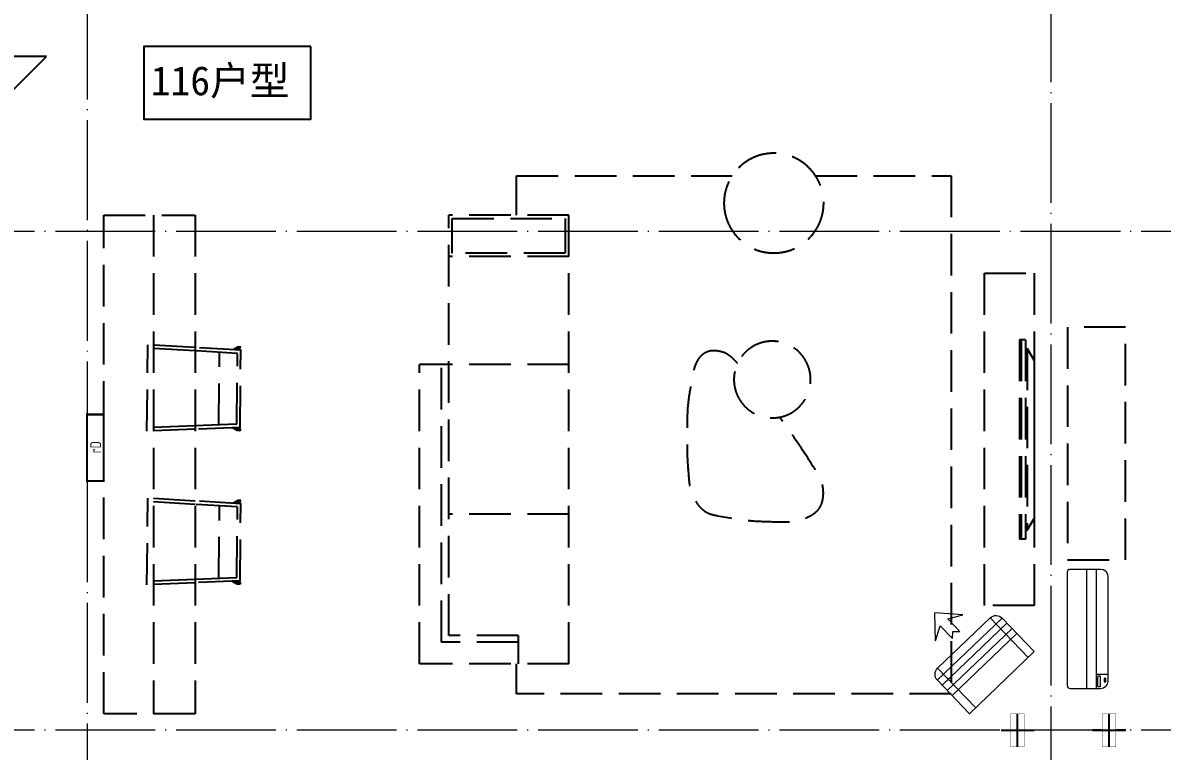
# Model space of a CAD drawing. Extents: x -518115 to 1124316, y -209821 to 1628073.
# Drawn here: x 868230 to 875087, y -174961 to -170578 of the extents above; entities that cross this region are included whole.
import ezdxf

# ---------------------------------------------------------------- set-up
doc = ezdxf.new("R2010")
doc.units = 0
doc.header["$LTSCALE"] = 1000
doc.header["$MEASUREMENT"] = 0
for name, pattern in [('A户型$0$DASH', [0.35, 0.25, -0.1]), ('DASH', [0.35, 0.25, -0.1]), ('DOTE', [2.42, 2, -0.2, 0.02, -0.2])]:
    doc.linetypes.add(name, pattern=pattern)
for name, color, linetype in [('5fur', 250, 'Continuous'), ('DIM_ELEV', 3, 'Continuous'), ('PUB_TEXT', 4, 'Continuous'), ('机电标识类', 1, 'Continuous')]:
    doc.layers.add(name, color=color, linetype=linetype)
for name, color, linetype, lineweight in [('DOTE', 19, 'DOTE', 9), ('EQUIP-消防', 3, 'Continuous', 20), ('平面-空调室内机', 176, 'Continuous', 9), ('平面-空调预留孔', 173, 'Continuous', 15), ('空调', 76, 'Continuous', 13)]:
    doc.layers.add(name, color=color, linetype=linetype, lineweight=lineweight)
doc.styles.add('房间名称', font='TSSDENG', dxfattribs={"width": 0.8, "bigfont": 'HZTXT'})
doc.styles.add('黑体', font='')
doc.styles.get('黑体').set_extended_font_data('SimHei')

# ---------------------------------------------------------------- blocks, each defined once
blk = doc.blocks.new('GDGDGDSDA')
at = {"layer": 'DOTE', "linetype": 'DOTE', "ltscale": 0.3}
for p, q in [((460034.6, 370658.3), (460034.8, 359558.3)), ((465834.8, 367858.3), (465834.8, 359558.3)), ((471334.8, 366358.3), (417334.8, 366358.3)), ((471334.8, 363358.3), (417334.8, 363358.3))]:
    blk.add_line(p, q, dxfattribs=at)
blk = doc.blocks.new('FGDGDGRDGRRD')
at = {"layer": '5fur', "linetype": 'A户型$0$DASH'}
for p, q in [((424251.3, 366694.8), (423434.8, 366694.8)), ((423434.8, 366694.8), (423434.8, 363577.1)), ((426049.7, 366694.8), (424752.7, 366694.8)), ((426049.7, 366458.3), (426049.7, 366694.8)), ((425734.9, 363758.3), (425734.9, 366458.3)), ((425734.9, 366458.3), (426457.1, 366458.3)), ((426437.1, 366438.3), (425757.1, 366438.3)), ((425757.1, 366438.3), (425757.1, 366228.3)), ((426437.1, 366228.3), (426437.1, 366438.3)), ((426457.1, 363928.3), (426457.1, 366458.3)), ((428534.8, 366458.3), (427984.8, 366458.3)), ((427984.8, 366458.3), (427984.8, 363458.3)), ((428234.8, 366458.3), (428234.8, 363458.3)), ((428534.8, 363458.3), (428534.8, 366458.3)), ((425757.1, 366228.3), (426437.1, 366228.3)), ((425734.9, 366208.3), (426457.1, 366208.3)), ((423234.8, 366108.3), (422934.8, 366108.3)), ((422934.8, 366108.3), (422934.8, 364108.3)), ((423234.8, 364108.3), (423234.8, 366108.3)), ((422384.8, 364383.5), (422384.8, 365783.5)), ((422384.8, 365783.5), (422734.8, 365783.5)), ((422734.8, 365783.5), (422734.8, 364383.5)), ((422987.3, 365708.3), (422987.3, 364508.3)), ((422987.3, 365708.3), (423024.1, 365708.3)), ((422987.3, 365708.3), (422987.3, 364508.3)), ((422987.3, 365708.3), (423024.1, 365708.3)), ((423024.1, 365708.3), (423008.3, 365708.3)), ((423024.1, 365708.3), (423008.3, 365708.3)), ((423013.6, 365708.3), (423013.6, 364508.3)), ((423013.6, 365708.3), (423013.6, 364508.3)), ((423024.1, 365708.3), (423024.1, 364508.3)), ((423024.1, 365708.3), (423024.1, 364508.3)), ((427984.8, 365661.4), (428269.5, 365678.2)), ((428274.6, 365158.1), (428269.5, 365678.2)), ((422978.2, 365654.9), (422934.8, 365583.7)), ((422978.2, 365654.9), (422934.8, 365583.7)), ((422978.2, 365654.9), (422978.2, 364561.7)), ((422987.3, 365654.9), (422978.2, 365654.9)), ((422978.2, 365654.9), (422978.2, 364561.7)), ((422987.3, 365654.9), (422978.2, 365654.9)), ((427709.2, 365664.3), (427726.5, 365664.5)), ((427709.2, 365664.3), (427737.5, 365646.7)), ((427709.3, 365650.7), (427716.2, 365645.4)), ((427709.4, 365645), (427984.8, 365661.4)), ((427713.9, 365180.3), (427709.4, 365645)), ((427726.5, 365664.5), (427756.5, 365647.8)), ((427729.6, 365626.2), (427984.8, 365641.3)), ((427733.7, 365199.5), (427729.6, 365626.2)), ((427842.2, 365195.2), (427837.9, 365632.6)), ((427984.8, 365641.3), (428269.7, 365658.2)), ((422934.8, 365583.7), (422934.8, 364632.9)), ((425734.9, 365558.3), (426634.9, 365558.3)), ((426501.6, 363888.3), (426501.6, 365558.3)), ((426634.9, 363758.3), (426634.9, 365558.3)), ((427733.7, 365199.5), (427984.8, 365189.6)), ((427713.9, 365180.3), (427984.8, 365169.6)), ((427714, 365174.6), (427720.8, 365180)), ((427714, 365174.6), (427714.1, 365161)), ((427714.1, 365161), (427742, 365179.2)), ((427714.1, 365161), (427731.4, 365161.2)), ((427731.4, 365161.2), (427761.1, 365178.4)), ((427984.8, 365189.6), (428274.4, 365178.1)), ((427984.8, 365169.6), (428274.6, 365158.1)), ((427709.2, 364740.6), (427726.5, 364740.7)), ((427709.2, 364740.6), (427737.5, 364722.9)), ((427709.3, 364727), (427716.2, 364721.7)), ((427709.4, 364721.3), (427984.8, 364737.6)), ((427713.9, 364256.6), (427709.4, 364721.3)), ((427726.5, 364740.7), (427756.5, 364724.1)), ((427729.6, 364702.4), (427984.8, 364717.6)), ((427984.8, 364737.6), (428269.5, 364754.5)), ((427984.8, 364717.6), (428269.7, 364734.4)), ((428274.6, 364234.3), (428269.5, 364754.5)), ((425734.9, 364658.3), (426457.1, 364658.3)), ((427733.7, 364275.8), (427729.6, 364702.4)), ((427842.2, 364271.5), (427837.9, 364708.9)), ((422978.2, 364561.7), (422934.8, 364632.9)), ((422987.3, 364561.7), (422978.2, 364561.7)), ((422987.3, 364508.3), (423024.1, 364508.3)), ((422734.8, 364383.5), (422384.8, 364383.5)), ((427713.9, 364256.6), (427984.8, 364245.8)), ((427714, 364250.9), (427720.8, 364256.3)), ((427714, 364250.9), (427714.1, 364237.3)), ((427714.1, 364237.3), (427742, 364255.4)), ((427714.1, 364237.3), (427731.4, 364237.4)), ((427731.4, 364237.4), (427761.1, 364254.7)), ((427733.7, 364275.8), (427984.8, 364265.8)), ((427984.8, 364265.8), (428274.4, 364254.4)), ((427984.8, 364245.8), (428274.6, 364234.3)), ((422934.8, 364108.3), (423234.8, 364108.3)), ((426039.6, 363928.3), (426457.1, 363928.3)), ((426039.6, 363928.3), (426039.6, 363758.3)), ((426039.6, 363888.3), (426501.6, 363888.3)), ((425734.9, 363758.3), (426634.9, 363758.3)), ((426049.7, 363577.1), (426049.7, 363758.3)), ((423434.8, 363577.1), (426049.7, 363577.1)), ((427984.8, 363458.3), (428534.8, 363458.3))]:
    blk.add_line(p, q, dxfattribs=at)
for centre, radius in [((424502, 366530.1), 300), ((424511.4, 365468.5), 230.7)]:
    blk.add_circle(centre, radius, dxfattribs=at)
for points, knots in [([(424797.2, 365629.4), (424813.8, 365634.4), (424845.2, 365644), (424899.6, 365641.2), (424947.9, 365610.6), (424986.4, 365538.2), (425001.6, 365431), (425025, 365302), (425021.4, 365163.1), (425026.4, 365033.5), (425016.7, 364916), (425010.6, 364812.7), (424973, 364725.6), (424910.4, 364663.5), (424795.2, 364640.3), (424655.8, 364616.2), (424495.3, 364613.3), (424373.4, 364609.7), (424289.6, 364642.4), (424219.5, 364687.5), (424200.6, 364767.1), (424207.9, 364851.1), (424274.9, 364963.1), (424362.5, 365095.1), (424435.6, 365199.3), (424467.5, 365242.1)], [6220.354956, 6220.354956, 6220.354956, 6220.354956, 6328.248444, 6424.175246, 6551.938256, 6664.444537, 6925.611536, 7222.839725, 7482.686159, 7791.452209, 8032.235501, 8220.613415, 8433.331676, 8613.33223, 8743.051056, 9155.054309, 9500.513737, 9749.309695, 9902.88319, 10060.117754, 10246.160301, 10376.205536, 10582.082087, 11043.082338, 11376.115328, 11376.115328, 11376.115328, 11376.115328]), ([(424720.4, 365566.2), (424729, 365575.6), (424748, 365595), (424773.7, 365616.7), (424791.9, 365626.5), (424797.2, 365629.4)], [6012.273466, 6012.273466, 6012.273466, 6012.273466, 6091.3752, 6182.540427, 6220.354956, 6220.354956, 6220.354956, 6220.354956])]:
    blk.add_open_spline(points, degree=3, knots=knots, dxfattribs=at)
blk = doc.blocks.new('dongkong')
blk.add_wipeout([(-603756, 210771), (-603756, 210570.8), (-603836, 210570.8), (-603836, 210771)])
at = {"layer": '机电标识类', "color": 250, "linetype": 'DASH', "ltscale": 400}
for p, q in [((-603796, 210771), (-603796, 210570.8)), ((-603896, 210670.7), (-603696, 210670.7))]:
    blk.add_line(p, q, dxfattribs=at)
at = {"layer": '空调', "color": 6, "linetype": 'DASH', "const_width": 2}
blk.add_lwpolyline([(-603756, 210771), (-603756, 210570.8), (-603836, 210570.8), (-603836, 210771)], close=True, dxfattribs=at)
blk = doc.blocks.new('A$C001338C2')
for p, q in [((845, 303.6), (55, 303.6)), ((109.1, 214.8), (109.1, 303.6)), ((0, 248.6), (0, 22)), ((900, 22), (900, 248.6)), ((22, 0), (878, 0))]:
    blk.add_line(p, q)
at = {"lineweight": 5}
for p, q in [((900, 214.8), (0, 214.8)), ((900, 143.2), (0, 143.2))]:
    blk.add_line(p, q, dxfattribs=at)
for points in [[(73.1, 275), (56.8, 275, -0.414214), (51.3, 280.5), (51.3, 283.4, -0.414214), (56.8, 288.9), (73.1, 288.9, -0.414214), (78.6, 283.4), (78.6, 280.5, -0.414214)], [(89.2, 226.4), (22.2, 226.4, -0.414214), (16.7, 231.9), (16.7, 243.1, -0.414214), (22.2, 248.6), (89.2, 248.6, -0.414214), (94.7, 243.1), (94.7, 231.9, -0.414214)]]:
    blk.add_lwpolyline(points, format="xyb", close=True)
for centre, radius, start, end in [((55, 248.6), 55, 90, 180), ((845, 248.6), 55, 360, 90), ((22, 22), 22, 180, 270), ((878, 22), 22, 270, 360)]:
    blk.add_arc(centre, radius, start, end)
blk = doc.blocks.new('dasdasf1sa2f31as32f')
for p, q in [((-116, 585.6), (43.3, 640.5)), ((82.7, 476.6), (43.3, 640.5)), ((-22.8, 585.5), (-116, 585.6)), ((-22.8, 585.5), (-73.4, 493.2)), ((32.4, 555.1), (-18.1, 462.9)), ((82.7, 476.6), (32.4, 555.1)), ((-473.5, 259.7), (-339.5, 504)), ((-269.8, 524.3), (-427.7, 236.5)), ((134.6, 245.5), (-338.8, 505.1)), ((-269.8, 524.3), (113.7, 314)), ((-31.3, 504.4), (-73.4, 493.2)), ((-18.1, 462.9), (-31.3, 504.4)), ((92.6, 168.8), (-380.9, 428.5)), ((114.7, 208.4), (-359.1, 468.2)), ((72.3, 131.9), (-401.1, 391.6)), ((113.7, 314), (-44.2, 26.2)), ((0, 0), (-473.5, 259.7)), ((134, 244.4), (0, 0))]:
    blk.add_line(p, q)
for centre, start, end in [((-294.5, 479.4), 61.25933, 151.25933), ((89, 269), 331.25933, 61.25933)]:
    blk.add_arc(centre, 51.3, start, end)
blk = doc.blocks.new('GDGDRGDGDRGDR')
at = {"layer": '平面-空调预留孔', "xscale": -1, "rotation": 15.00000000331026}
blk.add_blockref('dasdasf1sa2f31as32f', (466626.3, 442932.1), dxfattribs=at)
at = {"layer": '平面-空调室内机', "ltscale": 0.3, "xscale": -1, "rotation": 180}
blk.add_blockref('dongkong', (1070712.6, 653502.9), dxfattribs=at)
blk = doc.blocks.new('FSFSFSFSEG')
at = {"layer": 'EQUIP-消防', "const_width": 12.8}
blk.add_lwpolyline([(136866.6, 335152.5), (136466.6, 335152.5), (136466.6, 335052.5), (136866.6, 335052.5)], close=True, dxfattribs=at)
at = {"layer": 'PUB_TEXT', "color": 7, "true_color": 0xffffff, "style": '房间名称', "width": 0.8}
blk.add_text('rD', height=64.8, dxfattribs=at).set_placement((136633.7, 335069))
blk = doc.blocks.new('GHFHFHTFHCSDCS')
at = {"rotation": 89.99999999297357}
blk.add_blockref('FSFSFSFSEG', (796469.1, 230657.2), dxfattribs=at)

msp = doc.modelspace()

# ---------------------------------------------------------------- block references
msp.add_blockref('GDGDGDSDA', (408581.8, -538193.1))

# ---------------------------------------------------------------- next in the draw order: block references
at = {"xscale": -1}
msp.add_blockref('FGDGDGRDGRRD', (1297251.4, -538193.1), dxfattribs=at)

# ---------------------------------------------------------------- next in the draw order: linework, layer by layer
at = {"color": 1}
msp.add_lwpolyline([(869963.6, -170721.7), (868957.6, -170721.7), (868957.6, -171157.7), (869963.6, -171157.7)], close=True, dxfattribs=at)
at = {"layer": 'DIM_ELEV'}
for p, q in [((868371.7, -170782), (867440.8, -170782)), ((868161.7, -170992), (868371.7, -170782))]:
    msp.add_line(p, q, dxfattribs=at)

# ---------------------------------------------------------------- next in the draw order: block references
msp.add_blockref('GHFHFHTFHCSDCS', (407300, -540458.5))
at = {"layer": '平面-空调室内机', "ltscale": 0.3, "rotation": 180}
msp.add_blockref('dongkong', (270970.6, 35836), dxfattribs=at)
at = {"layer": '平面-空调预留孔', "xscale": -0.800000000046565, "yscale": 0.800000000046565, "zscale": 0.800000000046565, "rotation": 269.9999997665698}
msp.add_blockref('A$C001338C2', (874516.7, -174584.8), dxfattribs=at)

# ---------------------------------------------------------------- next in the draw order: texts
at = {"color": 1, "style": '黑体'}
msp.add_text('116户型', height=175, dxfattribs=at).set_placement((868999.9, -171013.9))

# ---------------------------------------------------------------- next in the draw order: block references
at = {"layer": '平面-空调室内机', "ltscale": 0.3, "xscale": -1, "rotation": 180}
msp.add_blockref('dongkong', (1478562.7, 35836), dxfattribs=at)

# ---------------------------------------------------------------- next in the draw order: block references
msp.add_blockref('GDGDRGDGDRGDR', (407300, -617666.9))

doc.saveas('drawing.dxf')
